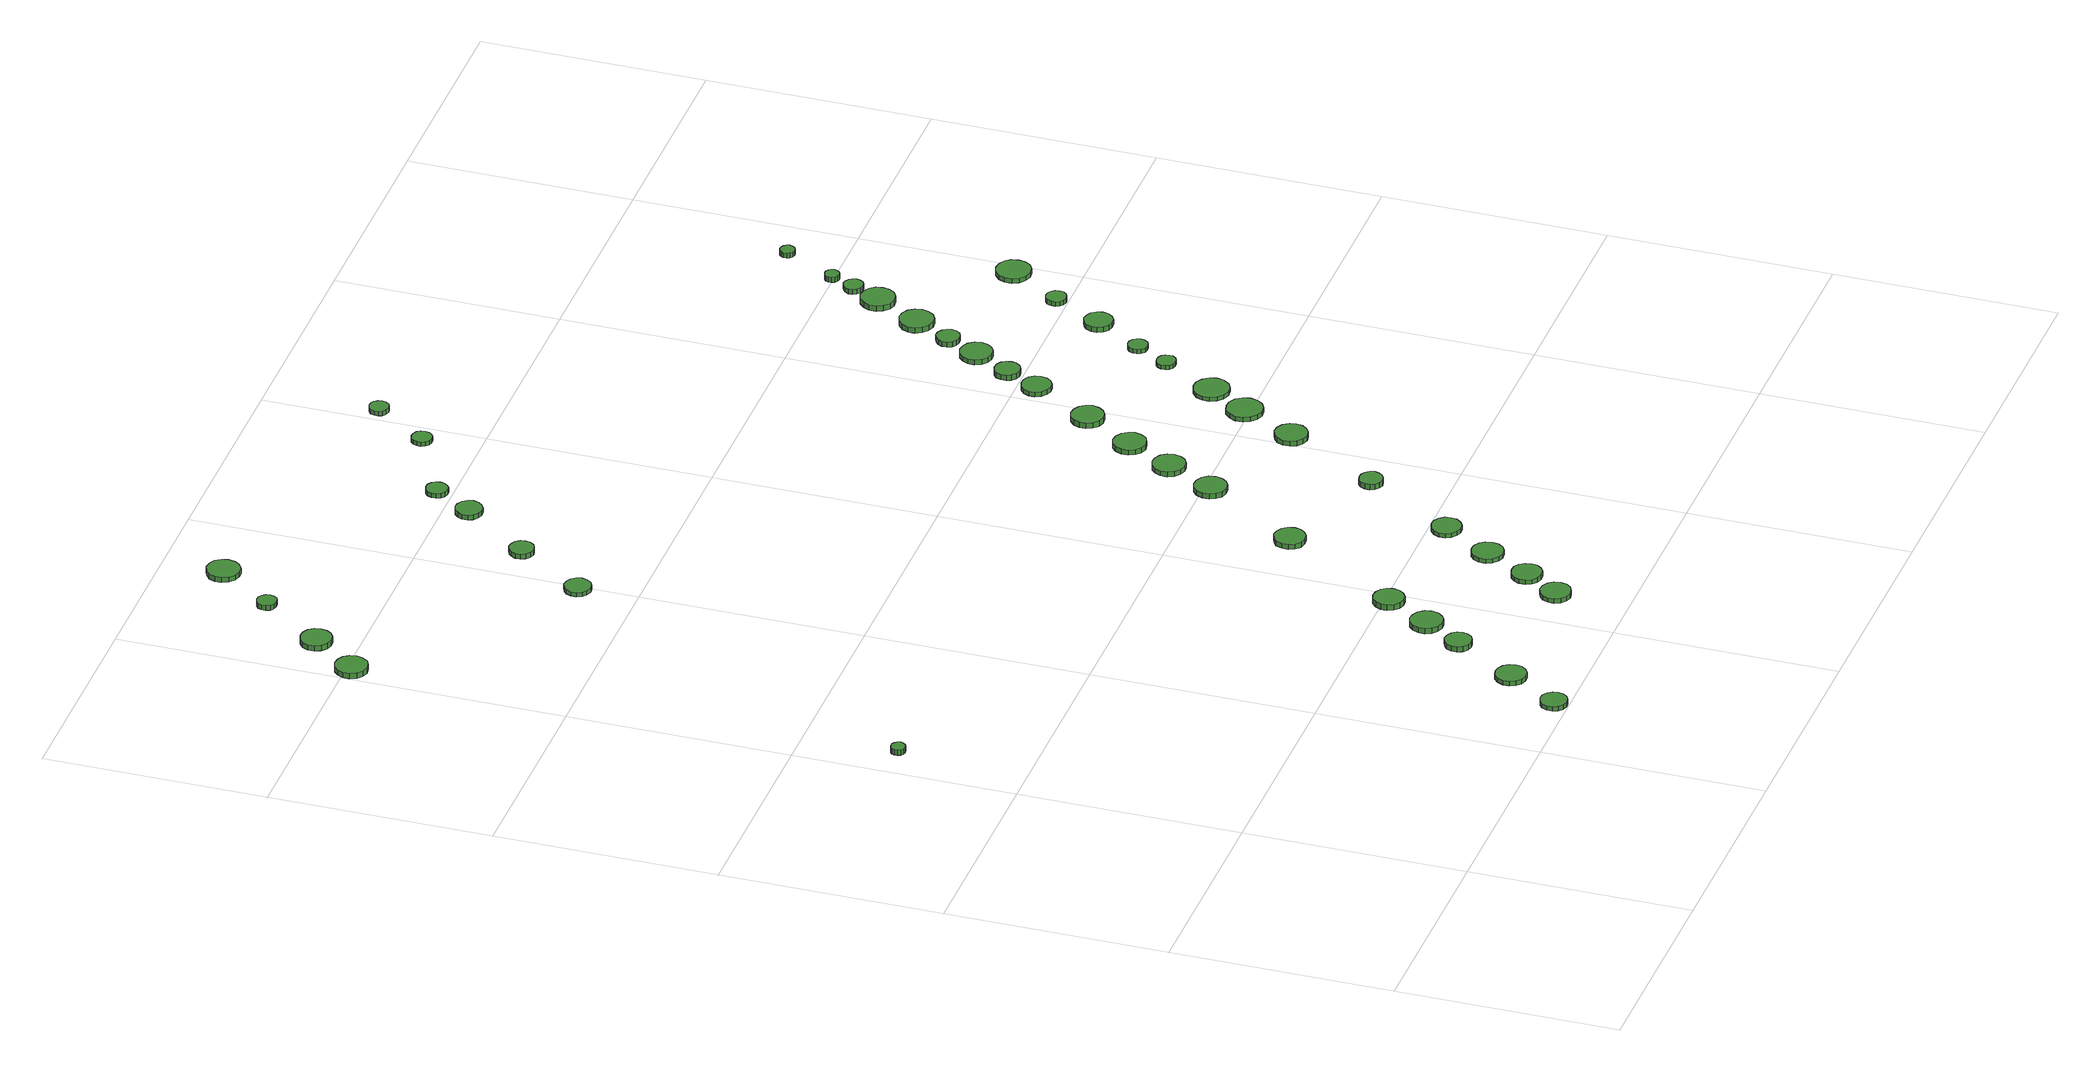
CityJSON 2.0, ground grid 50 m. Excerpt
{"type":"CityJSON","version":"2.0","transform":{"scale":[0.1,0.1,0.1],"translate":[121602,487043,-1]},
"CityObjects":{
"tree1":{"type":"SolitaryVegetationObject","attributes":{"function":"something"},"geometry":[{"type":"MultiSurface","lod":"1","boundaries":[[[0,1,2,3,4,5,6,7,8,9,10,11,12,13,14]],[[15,16,17,18,19,20,21,22,23,24,25,26,27,28,29]],[[0,29,28,1]],[[1,28,27,2]],[[2,27,26,3]],[[3,26,25,4]],[[4,25,24,5]],[[5,24,23,6]],[[6,23,22,7]],[[7,22,21,8]],[[8,21,20,9]],[[9,20,19,10]],[[10,19,18,11]],[[11,18,17,12]],[[12,17,16,13]],[[13,16,15,14]],[[14,15,29,0]]]}]},
"tree2":{"type":"SolitaryVegetationObject","attributes":{"function":"something"},"geometry":[{"type":"MultiSurface","lod":"1","boundaries":[[[30,31,32,33,34,35,36,37,38,39,40,41,42,43,44]],[[45,46,47,48,49,50,51,52,53,54,55,56,57,58,59]],[[30,59,58,31]],[[31,58,57,32]],[[32,57,56,33]],[[33,56,55,34]],[[34,55,54,35]],[[35,54,53,36]],[[36,53,52,37]],[[37,52,51,38]],[[38,51,50,39]],[[39,50,49,40]],[[40,49,48,41]],[[41,48,47,42]],[[42,47,46,43]],[[43,46,45,44]],[[44,45,59,30]]]}]},
"tree3":{"type":"SolitaryVegetationObject","attributes":{"function":"something"},"geometry":[{"type":"MultiSurface","lod":"1","boundaries":[[[60,61,62,63,64,65,66,67,68,69,70,71,72,73,74]],[[75,76,77,78,79,80,81,82,83,84,85,86,87,88,89]],[[60,89,88,61]],[[61,88,87,62]],[[62,87,86,63]],[[63,86,85,64]],[[64,85,84,65]],[[65,84,83,66]],[[66,83,82,67]],[[67,82,81,68]],[[68,81,80,69]],[[69,80,79,70]],[[70,79,78,71]],[[71,78,77,72]],[[72,77,76,73]],[[73,76,75,74]],[[74,75,89,60]]]}]},
"tree4":{"type":"SolitaryVegetationObject","attributes":{"function":"something"},"geometry":[{"type":"MultiSurface","lod":"1","boundaries":[[[90,91,92,93,94,95,96,97,98,99,100,101,102,103,104]],[[105,106,107,108,109,110,111,112,113,114,115,116,117,118,119]],[[90,119,118,91]],[[91,118,117,92]],[[92,117,116,93]],[[93,116,115,94]],[[94,115,114,95]],[[95,114,113,96]],[[96,113,112,97]],[[97,112,111,98]],[[98,111,110,99]],[[99,110,109,100]],[[100,109,108,101]],[[101,108,107,102]],[[102,107,106,103]],[[103,106,105,104]],[[104,105,119,90]]]}]},
"tree5":{"type":"SolitaryVegetationObject","attributes":{"function":"something"},"geometry":[{"type":"MultiSurface","lod":"1","boundaries":[[[120,121,122,123,124,125,126,127,128,129,130,131,132,133,134]],[[135,136,137,138,139,140,141,142,143,144,145,146,147,148,149]],[[120,149,148,121]],[[121,148,147,122]],[[122,147,146,123]],[[123,146,145,124]],[[124,145,144,125]],[[125,144,143,126]],[[126,143,142,127]],[[127,142,141,128]],[[128,141,140,129]],[[129,140,139,130]],[[130,139,138,131]],[[131,138,137,132]],[[132,137,136,133]],[[133,136,135,134]],[[134,135,149,120]]]}]},
"tree6":{"type":"SolitaryVegetationObject","attributes":{"function":"something"},"geometry":[{"type":"MultiSurface","lod":"1","boundaries":[[[150,151,152,153,154,155,156,157,158,159,160,161,162,163,164]],[[165,166,167,168,169,170,171,172,173,174,175,176,177,178,179]],[[150,179,178,151]],[[151,178,177,152]],[[152,177,176,153]],[[153,176,175,154]],[[154,175,174,155]],[[155,174,173,156]],[[156,173,172,157]],[[157,172,171,158]],[[158,171,170,159]],[[159,170,169,160]],[[160,169,168,161]],[[161,168,167,162]],[[162,167,166,163]],[[163,166,165,164]],[[164,165,179,150]]]}]},
"tree7":{"type":"SolitaryVegetationObject","attributes":{"function":"something"},"geometry":[{"type":"MultiSurface","lod":"1","boundaries":[[[180,181,182,183,184,185,186,187,188,189,190,191,192,193,194]],[[195,196,197,198,199,200,201,202,203,204,205,206,207,208,209]],[[180,209,208,181]],[[181,208,207,182]],[[182,207,206,183]],[[183,206,205,184]],[[184,205,204,185]],[[185,204,203,186]],[[186,203,202,187]],[[187,202,201,188]],[[188,201,200,189]],[[189,200,199,190]],[[190,199,198,191]],[[191,198,197,192]],[[192,197,196,193]],[[193,196,195,194]],[[194,195,209,180]]]}]},
"tree8":{"type":"SolitaryVegetationObject","attributes":{"function":"something"},"geometry":[{"type":"MultiSurface","lod":"1","boundaries":[[[210,211,212,213,214,215,216,217,218,219,220,221,222,223,224]],[[225,226,227,228,229,230,231,232,233,234,235,236,237,238,239]],[[210,239,238,211]],[[211,238,237,212]],[[212,237,236,213]],[[213,236,235,214]],[[214,235,234,215]],[[215,234,233,216]],[[216,233,232,217]],[[217,232,231,218]],[[218,231,230,219]],[[219,230,229,220]],[[220,229,228,221]],[[221,228,227,222]],[[222,227,226,223]],[[223,226,225,224]],[[224,225,239,210]]]}]},
"tree9":{"type":"SolitaryVegetationObject","attributes":{"function":"something"},"geometry":[{"type":"MultiSurface","lod":"1","boundaries":[[[240,241,242,243,244,245,246,247,248,249,250,251,252,253,254]],[[255,256,257,258,259,260,261,262,263,264,265,266,267,268,269]],[[240,269,268,241]],[[241,268,267,242]],[[242,267,266,243]],[[243,266,265,244]],[[244,265,264,245]],[[245,264,263,246]],[[246,263,262,247]],[[247,262,261,248]],[[248,261,260,249]],[[249,260,259,250]],[[250,259,258,251]],[[251,258,257,252]],[[252,257,256,253]],[[253,256,255,254]],[[254,255,269,240]]]}]},
"tree10":{"type":"SolitaryVegetationObject","attributes":{"function":"something"},"geometry":[{"type":"MultiSurface","lod":"1","boundaries":[[[270,271,272,273,274,275,276,277,278,279,280,281,282,283,284]],[[285,286,287,288,289,290,291,292,293,294,295,296,297,298,299]],[[270,299,298,271]],[[271,298,297,272]],[[272,297,296,273]],[[273,296,295,274]],[[274,295,294,275]],[[275,294,293,276]],[[276,293,292,277]],[[277,292,291,278]],[[278,291,290,279]],[[279,290,289,280]],[[280,289,288,281]],[[281,288,287,282]],[[282,287,286,283]],[[283,286,285,284]],[[284,285,299,270]]]}]},
"tree11":{"type":"SolitaryVegetationObject","attributes":{"function":"something"},"geometry":[{"type":"MultiSurface","lod":"1","boundaries":[[[300,301,302,303,304,305,306,307,308,309,310,311,312,313,314]],[[315,316,317,318,319,320,321,322,323,324,325,326,327,328,329]],[[300,329,328,301]],[[301,328,327,302]],[[302,327,326,303]],[[303,326,325,304]],[[304,325,324,305]],[[305,324,323,306]],[[306,323,322,307]],[[307,322,321,308]],[[308,321,320,309]],[[309,320,319,310]],[[310,319,318,311]],[[311,318,317,312]],[[312,317,316,313]],[[313,316,315,314]],[[314,315,329,300]]]}]},
"tree12":{"type":"SolitaryVegetationObject","attributes":{"function":"something"},"geometry":[{"type":"MultiSurface","lod":"1","boundaries":[[[330,331,332,333,334,335,336,337,338,339,340,341,342,343,344]],[[345,346,347,348,349,350,351,352,353,354,355,356,357,358,359]],[[330,359,358,331]],[[331,358,357,332]],[[332,357,356,333]],[[333,356,355,334]],[[334,355,354,335]],[[335,354,353,336]],[[336,353,352,337]],[[337,352,351,338]],[[338,351,350,339]],[[339,350,349,340]],[[340,349,348,341]],[[341,348,347,342]],[[342,347,346,343]],[[343,346,345,344]],[[344,345,359,330]]]}]},
"tree13":{"type":"SolitaryVegetationObject","attributes":{"function":"something"},"geometry":[{"type":"MultiSurface","lod":"1","boundaries":[[[360,361,362,363,364,365,366,367,368,369,370,371,372,373,374]],[[375,376,377,378,379,380,381,382,383,384,385,386,387,388,389]],[[360,389,388,361]],[[361,388,387,362]],[[362,387,386,363]],[[363,386,385,364]],[[364,385,384,365]],[[365,384,383,366]],[[366,383,382,367]],[[367,382,381,368]],[[368,381,380,369]],[[369,380,379,370]],[[370,379,378,371]],[[371,378,377,372]],[[372,377,376,373]],[[373,376,375,374]],[[374,375,389,360]]]}]},
"tree14":{"type":"SolitaryVegetationObject","attributes":{"function":"something"},"geometry":[{"type":"MultiSurface","lod":"1","boundaries":[[[390,391,392,393,394,395,396,397,398,399,400,401,402,403,404]],[[405,406,407,408,409,410,411,412,413,414,415,416,417,418,419]],[[390,419,418,391]],[[391,418,417,392]],[[392,417,416,393]],[[393,416,415,394]],[[394,415,414,395]],[[395,414,413,396]],[[396,413,412,397]],[[397,412,411,398]],[[398,411,410,399]],[[399,410,409,400]],[[400,409,408,401]],[[401,408,407,402]],[[402,407,406,403]],[[403,406,405,404]],[[404,405,419,390]]]}]},
"tree15":{"type":"SolitaryVegetationObject","attributes":{"function":"something"},"geometry":[{"type":"MultiSurface","lod":"1","boundaries":[[[420,421,422,423,424,425,426,427,428,429,430,431,432,433,434]],[[435,436,437,438,439,440,441,442,443,444,445,446,447,448,449]],[[420,449,448,421]],[[421,448,447,422]],[[422,447,446,423]],[[423,446,445,424]],[[424,445,444,425]],[[425,444,443,426]],[[426,443,442,427]],[[427,442,441,428]],[[428,441,440,429]],[[429,440,439,430]],[[430,439,438,431]],[[431,438,437,432]],[[432,437,436,433]],[[433,436,435,434]],[[434,435,449,420]]]}]},
"tree16":{"type":"SolitaryVegetationObject","attributes":{"function":"something"},"geometry":[{"type":"MultiSurface","lod":"1","boundaries":[[[450,451,452,453,454,455,456,457,458,459,460,461,462,463,464]],[[465,466,467,468,469,470,471,472,473,474,475,476,477,478,479]],[[450,479,478,451]],[[451,478,477,452]],[[452,477,476,453]],[[453,476,475,454]],[[454,475,474,455]],[[455,474,473,456]],[[456,473,472,457]],[[457,472,471,458]],[[458,471,470,459]],[[459,470,469,460]],[[460,469,468,461]],[[461,468,467,462]],[[462,467,466,463]],[[463,466,465,464]],[[464,465,479,450]]]}]},
"tree17":{"type":"SolitaryVegetationObject","attributes":{"function":"something"},"geometry":[{"type":"MultiSurface","lod":"1","boundaries":[[[480,481,482,483,484,485,486,487,488,489,490,491,492,493,494]],[[495,496,497,498,499,500,501,502,503,504,505,506,507,508,509]],[[480,509,508,481]],[[481,508,507,482]],[[482,507,506,483]],[[483,506,505,484]],[[484,505,504,485]],[[485,504,503,486]],[[486,503,502,487]],[[487,502,501,488]],[[488,501,500,489]],[[489,500,499,490]],[[490,499,498,491]],[[491,498,497,492]],[[492,497,496,493]],[[493,496,495,494]],[[494,495,509,480]]]}]},
"tree18":{"type":"SolitaryVegetationObject","attributes":{"function":"something"},"geometry":[{"type":"MultiSurface","lod":"1","boundaries":[[[510,511,512,513,514,515,516,517,518,519,520,521,522,523,524]],[[525,526,527,528,529,530,531,532,533,534,535,536,537,538,539]],[[510,539,538,511]],[[511,538,537,512]],[[512,537,536,513]],[[513,536,535,514]],[[514,535,534,515]],[[515,534,533,516]],[[516,533,532,517]],[[517,532,531,518]],[[518,531,530,519]],[[519,530,529,520]],[[520,529,528,521]],[[521,528,527,522]],[[522,527,526,523]],[[523,526,525,524]],[[524,525,539,510]]]}]},
"tree19":{"type":"SolitaryVegetationObject","attributes":{"function":"something"},"geometry":[{"type":"MultiSurface","lod":"1","boundaries":[[[540,541,542,543,544,545,546,547,548,549,550,551,552,553,554]],[[555,556,557,558,559,560,561,562,563,564,565,566,567,568,569]],[[540,569,568,541]],[[541,568,567,542]],[[542,567,566,543]],[[543,566,565,544]],[[544,565,564,545]],[[545,564,563,546]],[[546,563,562,547]],[[547,562,561,548]],[[548,561,560,549]],[[549,560,559,550]],[[550,559,558,551]],[[551,558,557,552]],[[552,557,556,553]],[[553,556,555,554]],[[554,555,569,540]]]}]},
"tree20":{"type":"SolitaryVegetationObject","attributes":{"function":"something"},"geometry":[{"type":"MultiSurface","lod":"1","boundaries":[[[570,571,572,573,574,575,576,577,578,579,580,581,582,583,584]],[[585,586,587,588,589,590,591,592,593,594,595,596,597,598,599]],[[570,599,598,571]],[[571,598,597,572]],[[572,597,596,573]],[[573,596,595,574]],[[574,595,594,575]],[[575,594,593,576]],[[576,593,592,577]],[[577,592,591,578]],[[578,591,590,579]],[[579,590,589,580]],[[580,589,588,581]],[[581,588,587,582]],[[582,587,586,583]],[[583,586,585,584]],[[584,585,599,570]]]}]},
"tree21":{"type":"SolitaryVegetationObject","attributes":{"function":"something"},"geometry":[{"type":"MultiSurface","lod":"1","boundaries":[[[600,601,602,603,604,605,606,607,608,609,610,611,612,613,614]],[[615,616,617,618,619,620,621,622,623,624,625,626,627,628,629]],[[600,629,628,601]],[[601,628,627,602]],[[602,627,626,603]],[[603,626,625,604]],[[604,625,624,605]],[[605,624,623,606]],[[606,623,622,607]],[[607,622,621,608]],[[608,621,620,609]],[[609,620,619,610]],[[610,619,618,611]],[[611,618,617,612]],[[612,617,616,613]],[[613,616,615,614]],[[614,615,629,600]]]}]},
"tree22":{"type":"SolitaryVegetationObject","attributes":{"function":"something"},"geometry":[{"type":"MultiSurface","lod":"1","boundaries":[[[630,631,632,633,634,635,636,637,638,639,640,641,642,643,644]],[[645,646,647,648,649,650,651,652,653,654,655,656,657,658,659]],[[630,659,658,631]],[[631,658,657,632]],[[632,657,656,633]],[[633,656,655,634]],[[634,655,654,635]],[[635,654,653,636]],[[636,653,652,637]],[[637,652,651,638]],[[638,651,650,639]],[[639,650,649,640]],[[640,649,648,641]],[[641,648,647,642]],[[642,647,646,643]],[[643,646,645,644]],[[644,645,659,630]]]}]},
"tree23":{"type":"SolitaryVegetationObject","attributes":{"function":"something"},"geometry":[{"type":"MultiSurface","lod":"1","boundaries":[[[660,661,662,663,664,665,666,667,668,669,670,671,672,673,674]],[[675,676,677,678,679,680,681,682,683,684,685,686,687,688,689]],[[660,689,688,661]],[[661,688,687,662]],[[662,687,686,663]],[[663,686,685,664]],[[664,685,684,665]],[[665,684,683,666]],[[666,683,682,667]],[[667,682,681,668]],[[668,681,680,669]],[[669,680,679,670]],[[670,679,678,671]],[[671,678,677,672]],[[672,677,676,673]],[[673,676,675,674]],[[674,675,689,660]]]}]},
"tree24":{"type":"SolitaryVegetationObject","attributes":{"function":"something"},"geometry":[{"type":"MultiSurface","lod":"1","boundaries":[[[690,691,692,693,694,695,696,697,698,699,700,701,702,703,704]],[[705,706,707,708,709,710,711,712,713,714,715,716,717,718,719]],[[690,719,718,691]],[[691,718,717,692]],[[692,717,716,693]],[[693,716,715,694]],[[694,715,714,695]],[[695,714,713,696]],[[696,713,712,697]],[[697,712,711,698]],[[698,711,710,699]],[[699,710,709,700]],[[700,709,708,701]],[[701,708,707,702]],[[702,707,706,703]],[[703,706,705,704]],[[704,705,719,690]]]}]},
"tree25":{"type":"SolitaryVegetationObject","attributes":{"function":"something"},"geometry":[{"type":"MultiSurface","lod":"1","boundaries":[[[720,721,722,723,724,725,726,727,728,729,730,731,732,733,734]],[[735,736,737,738,739,740,741,742,743,744,745,746,747,748,749]],[[720,749,748,721]],[[721,748,747,722]],[[722,747,746,723]],[[723,746,745,724]],[[724,745,744,725]],[[725,744,743,726]],[[726,743,742,727]],[[727,742,741,728]],[[728,741,740,729]],[[729,740,739,730]],[[730,739,738,731]],[[731,738,737,732]],[[732,737,736,733]],[[733,736,735,734]],[[734,735,749,720]]]}]},
"tree26":{"type":"SolitaryVegetationObject","attributes":{"function":"something"},"geometry":[{"type":"MultiSurface","lod":"1","boundaries":[[[750,751,752,753,754,755,756,757,758,759,760,761,762,763,764]],[[765,766,767,768,769,770,771,772,773,774,775,776,777,778,779]],[[750,779,778,751]],[[751,778,777,752]],[[752,777,776,753]],[[753,776,775,754]],[[754,775,774,755]],[[755,774,773,756]],[[756,773,772,757]],[[757,772,771,758]],[[758,771,770,759]],[[759,770,769,760]],[[760,769,768,761]],[[761,768,767,762]],[[762,767,766,763]],[[763,766,765,764]],[[764,765,779,750]]]}]},
"tree27":{"type":"SolitaryVegetationObject","attributes":{"function":"something"},"geometry":[{"type":"MultiSurface","lod":"1","boundaries":[[[780,781,782,783,784,785,786,787,788,789,790,791,792,793,794]],[[795,796,797,798,799,800,801,802,803,804,805,806,807,808,809]],[[780,809,808,781]],[[781,808,807,782]],[[782,807,806,783]],[[783,806,805,784]],[[784,805,804,785]],[[785,804,803,786]],[[786,803,802,787]],[[787,802,801,788]],[[788,801,800,789]],[[789,800,799,790]],[[790,799,798,791]],[[791,798,797,792]],[[792,797,796,793]],[[793,796,795,794]],[[794,795,809,780]]]}]},
"tree28":{"type":"SolitaryVegetationObject","attributes":{"function":"something"},"geometry":[{"type":"MultiSurface","lod":"1","boundaries":[[[810,811,812,813,814,815,816,817,818,819,820,821,822,823,824]],[[825,826,827,828,829,830,831,832,833,834,835,836,837,838,839]],[[810,839,838,811]],[[811,838,837,812]],[[812,837,836,813]],[[813,836,835,814]],[[814,835,834,815]],[[815,834,833,816]],[[816,833,832,817]],[[817,832,831,818]],[[818,831,830,819]],[[819,830,829,820]],[[820,829,828,821]],[[821,828,827,822]],[[822,827,826,823]],[[823,826,825,824]],[[824,825,839,810]]]}]},
"tree29":{"type":"SolitaryVegetationObject","attributes":{"function":"something"},"geometry":[{"type":"MultiSurface","lod":"1","boundaries":[[[840,841,842,843,844,845,846,847,848,849,850,851,852,853,854]],[[855,856,857,858,859,860,861,862,863,864,865,866,867,868,869]],[[840,869,868,841]],[[841,868,867,842]],[[842,867,866,843]],[[843,866,865,844]],[[844,865,864,845]],[[845,864,863,846]],[[846,863,862,847]],[[847,862,861,848]],[[848,861,860,849]],[[849,860,859,850]],[[850,859,858,851]],[[851,858,857,852]],[[852,857,856,853]],[[853,856,855,854]],[[854,855,869,840]]]}]},
"tree30":{"type":"SolitaryVegetationObject","attributes":{"function":"something"},"geometry":[{"type":"MultiSurface","lod":"1","boundaries":[[[870,871,872,873,874,875,876,877,878,879,880,881,882,883,884]],[[885,886,887,888,889,890,891,892,893,894,895,896,897,898,899]],[[870,899,898,871]],[[871,898,897,872]],[[872,897,896,873]],[[873,896,895,874]],[[874,895,894,875]],[[875,894,893,876]],[[876,893,892,877]],[[877,892,891,878]],[[878,891,890,879]],[[879,890,889,880]],[[880,889,888,881]],[[881,888,887,882]],[[882,887,886,883]],[[883,886,885,884]],[[884,885,899,870]]]}]},
"tree31":{"type":"SolitaryVegetationObject","attributes":{"function":"something"},"geometry":[{"type":"MultiSurface","lod":"1","boundaries":[[[900,901,902,903,904,905,906,907,908,909,910,911,912,913,914]],[[915,916,917,918,919,920,921,922,923,924,925,926,927,928,929]],[[900,929,928,901]],[[901,928,927,902]],[[902,927,926,903]],[[903,926,925,904]],[[904,925,924,905]],[[905,924,923,906]],[[906,923,922,907]],[[907,922,921,908]],[[908,921,920,909]],[[909,920,919,910]],[[910,919,918,911]],[[911,918,917,912]],[[912,917,916,913]],[[913,916,915,914]],[[914,915,929,900]]]}]},
"tree32":{"type":"SolitaryVegetationObject","attributes":{"function":"something"},"geometry":[{"type":"MultiSurface","lod":"1","boundaries":[[[930,931,932,933,934,935,936,937,938,939,940,941,942,943,944]],[[945,946,947,948,949,950,951,952,953,954,955,956,957,958,959]],[[930,959,958,931]],[[931,958,957,932]],[[932,957,956,933]],[[933,956,955,934]],[[934,955,954,935]],[[935,954,953,936]],[[936,953,952,937]],[[937,952,951,938]],[[938,951,950,939]],[[939,950,949,940]],[[940,949,948,941]],[[941,948,947,942]],[[942,947,946,943]],[[943,946,945,944]],[[944,945,959,930]]]}]},
"tree33":{"type":"SolitaryVegetationObject","attributes":{"function":"something"},"geometry":[{"type":"MultiSurface","lod":"1","boundaries":[[[960,961,962,963,964,965,966,967,968,969,970,971,972,973,974]],[[975,976,977,978,979,980,981,982,983,984,985,986,987,988,989]],[[960,989,988,961]],[[961,988,987,962]],[[962,987,986,963]],[[963,986,985,964]],[[964,985,984,965]],[[965,984,983,966]],[[966,983,982,967]],[[967,982,981,968]],[[968,981,980,969]],[[969,980,979,970]],[[970,979,978,971]],[[971,978,977,972]],[[972,977,976,973]],[[973,976,975,974]],[[974,975,989,960]]]}]},
"tree34":{"type":"SolitaryVegetationObject","attributes":{"function":"something"},"geometry":[{"type":"MultiSurface","lod":"1","boundaries":[[[990,991,992,993,994,995,996,997,998,999,1000,1001,1002,1003,1004]],[[1005,1006,1007,1008,1009,1010,1011,1012,1013,1014,1015,1016,1017,1018,1019]],[[990,1019,1018,991]],[[991,1018,1017,992]],[[992,1017,1016,993]],[[993,1016,1015,994]],[[994,1015,1014,995]],[[995,1014,1013,996]],[[996,1013,1012,997]],[[997,1012,1011,998]],[[998,1011,1010,999]],[[999,1010,1009,1000]],[[1000,1009,1008,1001]],[[1001,1008,1007,1002]],[[1002,1007,1006,1003]],[[1003,1006,1005,1004]],[[1004,1005,1019,990]]]}]},
"tree35":{"type":"SolitaryVegetationObject","attributes":{"function":"something"},"geometry":[{"type":"MultiSurface","lod":"1","boundaries":[[[1020,1021,1022,1023,1024,1025,1026,1027,1028,1029,1030,1031,1032,1033,1034]],[[1035,1036,1037,1038,1039,1040,1041,1042,1043,1044,1045,1046,1047,1048,1049]],[[1020,1049,1048,1021]],[[1021,1048,1047,1022]],[[1022,1047,1046,1023]],[[1023,1046,1045,1024]],[[1024,1045,1044,1025]],[[1025,1044,1043,1026]],[[1026,1043,1042,1027]],[[1027,1042,1041,1028]],[[1028,1041,1040,1029]],[[1029,1040,1039,1030]],[[1030,1039,1038,1031]],[[1031,1038,1037,1032]],[[1032,1037,1036,1033]],[[1033,1036,1035,1034]],[[1034,1035,1049,1020]]]}]},
"tree36":{"type":"SolitaryVegetationObject","attributes":{"function":"something"},"geometry":[{"type":"MultiSurface","lod":"1","boundaries":[[[1050,1051,1052,1053,1054,1055,1056,1057,1058,1059,1060,1061,1062,1063,1064]],[[1065,1066,1067,1068,1069,1070,1071,1072,1073,1074,1075,1076,1077,1078,1079]],[[1050,1079,1078,1051]],[[1051,1078,1077,1052]],[[1052,1077,1076,1053]],[[1053,1076,1075,1054]],[[1054,1075,1074,1055]],[[1055,1074,1073,1056]],[[1056,1073,1072,1057]],[[1057,1072,1071,1058]],[[1058,1071,1070,1059]],[[1059,1070,1069,1060]],[[1060,1069,1068,1061]],[[1061,1068,1067,1062]],[[1062,1067,1066,1063]],[[1063,1066,1065,1064]],[[1064,1065,1079,1050]]]}]},
"tree37":{"type":"SolitaryVegetationObject","attributes":{"function":"something"},"geometry":[{"type":"MultiSurface","lod":"1","boundaries":[[[1080,1081,1082,1083,1084,1085,1086,1087,1088,1089,1090,1091,1092,1093,1094]],[[1095,1096,1097,1098,1099,1100,1101,1102,1103,1104,1105,1106,1107,1108,1109]],[[1080,1109,1108,1081]],[[1081,1108,1107,1082]],[[1082,1107,1106,1083]],[[1083,1106,1105,1084]],[[1084,1105,1104,1085]],[[1085,1104,1103,1086]],[[1086,1103,1102,1087]],[[1087,1102,1101,1088]],[[1088,1101,1100,1089]],[[1089,1100,1099,1090]],[[1090,1099,1098,1091]],[[1091,1098,1097,1092]],[[1092,1097,1096,1093]],[[1093,1096,1095,1094]],[[1094,1095,1109,1080]]]}]},
"tree38":{"type":"SolitaryVegetationObject","attributes":{"function":"something"},"geometry":[{"type":"MultiSurface","lod":"1","boundaries":[[[1110,1111,1112,1113,1114,1115,1116,1117,1118,1119,1120,1121,1122,1123,1124]],[[1125,1126,1127,1128,1129,1130,1131,1132,1133,1134,1135,1136,1137,1138,1139]],[[1110,1139,1138,1111]],[[1111,1138,1137,1112]],[[1112,1137,1136,1113]],[[1113,1136,1135,1114]],[[1114,1135,1134,1115]],[[1115,1134,1133,1116]],[[1116,1133,1132,1117]],[[1117,1132,1131,1118]],[[1118,1131,1130,1119]],[[1119,1130,1129,1120]],[[1120,1129,1128,1121]],[[1121,1128,1127,1122]],[[1122,1127,1126,1123]],[[1123,1126,1125,1124]],[[1124,1125,1139,1110]]]}]},
"tree39":{"type":"SolitaryVegetationObject","attributes":{"function":"something"},"geometry":[{"type":"MultiSurface","lod":"1","boundaries":[[[1140,1141,1142,1143,1144,1145,1146,1147,1148,1149,1150,1151,1152,1153,1154]],[[1155,1156,1157,1158,1159,1160,1161,1162,1163,1164,1165,1166,1167,1168,1169]],[[1140,1169,1168,1141]],[[1141,1168,1167,1142]],[[1142,1167,1166,1143]],[[1143,1166,1165,1144]],[[1144,1165,1164,1145]],[[1145,1164,1163,1146]],[[1146,1163,1162,1147]],[[1147,1162,1161,1148]],[[1148,1161,1160,1149]],[[1149,1160,1159,1150]],[[1150,1159,1158,1151]],[[1151,1158,1157,1152]],[[1152,1157,1156,1153]],[[1153,1156,1155,1154]],[[1154,1155,1169,1140]]]}]},
"tree40":{"type":"SolitaryVegetationObject","attributes":{"function":"something"},"geometry":[{"type":"MultiSurface","lod":"1","boundaries":[[[1170,1171,1172,1173,1174,1175,1176,1177,1178,1179,1180,1181,1182,1183,1184]],[[1185,1186,1187,1188,1189,1190,1191,1192,1193,1194,1195,1196,1197,1198,1199]],[[1170,1199,1198,1171]],[[1171,1198,1197,1172]],[[1172,1197,1196,1173]],[[1173,1196,1195,1174]],[[1174,1195,1194,1175]],[[1175,1194,1193,1176]],[[1176,1193,1192,1177]],[[1177,1192,1191,1178]],[[1178,1191,1190,1179]],[[1179,1190,1189,1180]],[[1180,1189,1188,1181]],[[1181,1188,1187,1182]],[[1182,1187,1186,1183]],[[1183,1186,1185,1184]],[[1184,1185,1199,1170]]]}]},
"tree41":{"type":"SolitaryVegetationObject","attributes":{"function":"something"},"geometry":[{"type":"MultiSurface","lod":"1","boundaries":[[[1200,1201,1202,1203,1204,1205,1206,1207,1208,1209,1210,1211,1212,1213,1214]],[[1215,1216,1217,1218,1219,1220,1221,1222,1223,1224,1225,1226,1227,1228,1229]],[[1200,1229,1228,1201]],[[1201,1228,1227,1202]],[[1202,1227,1226,1203]],[[1203,1226,1225,1204]],[[1204,1225,1224,1205]],[[1205,1224,1223,1206]],[[1206,1223,1222,1207]],[[1207,1222,1221,1208]],[[1208,1221,1220,1209]],[[1209,1220,1219,1210]],[[1210,1219,1218,1211]],[[1211,1218,1217,1212]],[[1212,1217,1216,1213]],[[1213,1216,1215,1214]],[[1214,1215,1229,1200]]]}]},
"tree42":{"type":"SolitaryVegetationObject","attributes":{"function":"something"},"geometry":[{"type":"MultiSurface","lod":"1","boundaries":[[[1230,1231,1232,1233,1234,1235,1236,1237,1238,1239,1240,1241,1242,1243,1244]],[[1245,1246,1247,1248,1249,1250,1251,1252,1253,1254,1255,1256,1257,1258,1259]],[[1230,1259,1258,1231]],[[1231,1258,1257,1232]],[[1232,1257,1256,1233]],[[1233,1256,1255,1234]],[[1234,1255,1254,1235]],[[1235,1254,1253,1236]],[[1236,1253,1252,1237]],[[1237,1252,1251,1238]],[[1238,1251,1250,1239]],[[1239,1250,1249,1240]],[[1240,1249,1248,1241]],[[1241,1248,1247,1242]],[[1242,1247,1246,1243]],[[1243,1246,1245,1244]],[[1244,1245,1259,1230]]]}]},
"tree43":{"type":"SolitaryVegetationObject","attributes":{"function":"something"},"geometry":[{"type":"MultiSurface","lod":"1","boundaries":[[[1260,1261,1262,1263,1264,1265,1266,1267,1268,1269,1270,1271,1272,1273,1274]],[[1275,1276,1277,1278,1279,1280,1281,1282,1283,1284,1285,1286,1287,1288,1289]],[[1260,1289,1288,1261]],[[1261,1288,1287,1262]],[[1262,1287,1286,1263]],[[1263,1286,1285,1264]],[[1264,1285,1284,1265]],[[1265,1284,1283,1266]],[[1266,1283,1282,1267]],[[1267,1282,1281,1268]],[[1268,1281,1280,1269]],[[1269,1280,1279,1270]],[[1270,1279,1278,1271]],[[1271,1278,1277,1272]],[[1272,1277,1276,1273]],[[1273,1276,1275,1274]],[[1274,1275,1289,1260]]]}]}
},
"vertices":[
[85,1285,30],[83,1292,30],[79,1297,30],[74,1300,30],[67,1301,30],[60,1299,30],[55,1295,30],[53,1288,30],[53,1282,30],[55,1275,30],[60,1271,30],[67,1269,30],[74,1270,30],[79,1273,30],[83,1278,30],[83,1278,17],[79,1273,17],[74,1270,17],[67,1269,17],[60,1271,17],[55,1275,17],[53,1282,17],[53,1288,17],[55,1295,17],[60,1299,17],[67,1301,17],[74,1300,17],[79,1297,17],[83,1292,17],[85,1285,17],
[722,32,17],[719,44,17],[712,54,17],[701,61,17],[689,62,17],[677,58,17],[668,50,17],[663,39,17],[663,26,17],[668,15,17],[677,7,17],[689,3,17],[701,4,17],[712,10,17],[719,20,17],[719,20,6],[712,10,6],[701,4,6],[689,3,6],[677,7,6],[668,15,6],[663,26,6],[663,39,6],[668,50,6],[677,58,6],[689,62,6],[701,61,6],[712,54,6],[719,44,6],[722,32,6],
[75,2488,19],[71,2503,19],[63,2515,19],[50,2522,19],[35,2524,19],[20,2519,19],[9,2509,19],[3,2496,19],[3,2481,19],[9,2467,19],[20,2457,19],[35,2452,19],[50,2454,19],[63,2461,19],[71,2473,19],[71,2473,6],[63,2461,6],[50,2454,6],[35,2452,6],[20,2457,6],[9,2467,6],[3,2481,6],[3,2496,6],[9,2509,6],[20,2519,6],[35,2524,6],[50,2522,6],[63,2515,6],[71,2503,6],[75,2488,6],
[798,151,17],[796,165,17],[787,176,17],[775,183,17],[761,185,17],[747,181,17],[737,171,17],[731,158,17],[731,144,17],[737,131,17],[747,121,17],[761,117,17],[775,118,17],[787,126,17],[796,137,17],[796,137,6],[787,126,6],[775,118,6],[761,117,6],[747,121,6],[737,131,6],[731,144,6],[731,158,6],[737,171,6],[747,181,6],[761,185,6],[775,183,6],[787,176,6],[796,165,6],[798,151,6],
[146,2590,24],[143,2604,24],[135,2616,24],[122,2623,24],[108,2624,24],[94,2620,24],[83,2610,24],[77,2597,24],[77,2583,24],[83,2570,24],[94,2560,24],[108,2555,24],[122,2557,24],[135,2564,24],[143,2576,24],[143,2576,11],[135,2564,11],[122,2557,11],[108,2555,11],[94,2560,11],[83,2570,11],[77,2583,11],[77,2597,11],[83,2610,11],[94,2620,11],[108,2624,11],[122,2623,11],[135,2616,11],[143,2604,11],[146,2590,11],
[882,296,20],[880,308,20],[872,318,20],[862,324,20],[849,326,20],[838,322,20],[828,314,20],[823,302,20],[823,290,20],[828,279,20],[838,270,20],[849,267,20],[862,268,20],[872,274,20],[880,284,20],[880,284,7],[872,274,7],[862,268,7],[849,267,7],[838,270,7],[828,279,7],[823,290,7],[823,302,7],[828,314,7],[838,322,7],[849,326,7],[862,324,7],[872,318,7],[880,308,7],[882,296,7],
[944,385,19],[941,399,19],[932,412,19],[919,419,19],[904,421,19],[890,416,19],[879,406,19],[873,392,19],[873,377,19],[879,364,19],[890,354,19],[904,349,19],[919,350,19],[932,358,19],[941,370,19],[941,370,6],[932,358,6],[919,350,6],[904,349,6],[890,354,6],[879,364,6],[873,377,6],[873,392,6],[879,406,6],[890,416,6],[904,421,6],[919,419,6],[932,412,6],[941,399,6],[944,385,6],
[243,2735,23],[241,2744,23],[236,2751,23],[228,2756,23],[219,2757,23],[210,2754,23],[203,2748,23],[200,2740,23],[200,2730,23],[203,2722,23],[210,2716,23],[219,2713,23],[228,2714,23],[236,2718,23],[241,2726,23],[241,2726,11],[236,2718,11],[228,2714,11],[219,2713,11],[210,2716,11],[203,2722,11],[200,2730,11],[200,2740,11],[203,2748,11],[210,2754,11],[219,2757,11],[228,2756,11],[236,2751,11],[241,2744,11],[243,2735,11],
[1004,489,19],[1001,503,19],[993,514,19],[981,521,19],[967,523,19],[953,519,19],[943,509,19],[937,496,19],[937,482,19],[943,469,19],[953,459,19],[967,455,19],[981,456,19],[993,464,19],[1001,475,19],[1001,475,6],[993,464,6],[981,456,6],[967,455,6],[953,459,6],[943,469,6],[937,482,6],[937,496,6],[943,509,6],[953,519,6],[967,523,6],[981,521,6],[993,514,6],[1001,503,6],[1004,489,6],
[520,2132,16],[517,2144,16],[510,2154,16],[499,2160,16],[487,2162,16],[475,2158,16],[466,2150,16],[461,2138,16],[461,2126,16],[466,2115,16],[475,2107,16],[487,2103,16],[499,2104,16],[510,2110,16],[517,2120,16],[517,2120,6],[510,2110,6],[499,2104,6],[487,2103,6],[475,2107,6],[466,2115,6],[461,2126,6],[461,2138,6],[466,2150,6],[475,2158,6],[487,2162,6],[499,2160,6],[510,2154,6],[517,2144,6],[520,2132,6],
[1141,163,16],[1138,177,16],[1130,188,16],[1117,195,16],[1103,197,16],[1090,192,16],[1080,183,16],[1074,170,16],[1074,156,16],[1080,143,16],[1090,134,16],[1103,129,16],[1117,131,16],[1130,138,16],[1138,149,16],[1138,149,5],[1130,138,5],[1117,131,5],[1103,129,5],[1090,134,5],[1080,143,5],[1074,156,5],[1074,170,5],[1080,183,5],[1090,192,5],[1103,197,5],[1117,195,5],[1130,188,5],[1138,177,5],[1141,163,5],
[357,2863,18],[354,2878,18],[345,2891,18],[332,2898,18],[316,2900,18],[302,2895,18],[290,2885,18],[284,2871,18],[284,2856,18],[290,2842,18],[302,2831,18],[316,2827,18],[332,2828,18],[345,2836,18],[354,2848,18],[354,2848,6],[345,2836,6],[332,2828,6],[316,2827,6],[302,2831,6],[290,2842,6],[284,2856,6],[284,2871,6],[290,2885,6],[302,2895,6],[316,2900,6],[332,2898,6],[345,2891,6],[354,2878,6],[357,2863,6],
[1192,244,16],[1190,257,16],[1182,269,16],[1170,276,16],[1156,277,16],[1143,273,16],[1132,263,16],[1127,251,16],[1127,237,16],[1132,224,16],[1143,215,16],[1156,211,16],[1170,212,16],[1182,219,16],[1190,230,16],[1190,230,5],[1182,219,5],[1170,212,5],[1156,211,5],[1143,215,5],[1132,224,5],[1127,237,5],[1127,251,5],[1132,263,5],[1143,273,5],[1156,277,5],[1170,276,5],[1182,269,5],[1190,257,5],[1192,244,5],
[615,2288,22],[613,2300,22],[606,2309,22],[596,2314,22],[585,2316,22],[574,2312,22],[566,2305,22],[561,2294,22],[561,2283,22],[566,2272,22],[574,2265,22],[585,2261,22],[596,2263,22],[606,2268,22],[613,2277,22],[613,2277,10],[606,2268,10],[596,2263,10],[585,2261,10],[574,2265,10],[566,2272,10],[561,2283,10],[561,2294,10],[566,2305,10],[574,2312,10],[585,2316,10],[596,2314,10],[606,2309,10],[613,2300,10],[615,2288,10],
[1250,349,15],[1247,364,15],[1239,375,15],[1226,383,15],[1211,384,15],[1198,380,15],[1187,370,15],[1181,357,15],[1181,342,15],[1187,329,15],[1198,319,15],[1211,314,15],[1226,316,15],[1239,323,15],[1247,335,15],[1247,335,5],[1239,323,5],[1226,316,5],[1211,314,5],[1198,319,5],[1187,329,5],[1181,342,5],[1181,357,5],[1187,370,5],[1198,380,5],[1211,384,5],[1226,383,5],[1239,375,5],[1247,364,5],[1250,349,5],
[1166,760,22],[1163,775,22],[1155,786,22],[1142,793,22],[1128,795,22],[1114,790,22],[1103,781,22],[1098,768,22],[1098,753,22],[1103,740,22],[1114,730,22],[1128,726,22],[1142,728,22],[1155,735,22],[1163,746,22],[1163,746,10],[1155,735,10],[1142,728,10],[1128,726,10],[1114,730,10],[1103,740,10],[1098,753,10],[1098,768,10],[1103,781,10],[1114,790,10],[1128,795,10],[1142,793,10],[1155,786,10],[1163,775,10],[1166,760,10],
[1316,462,15],[1314,476,15],[1305,487,15],[1294,494,15],[1280,495,15],[1267,491,15],[1257,482,15],[1251,469,15],[1251,455,15],[1257,443,15],[1267,434,15],[1280,429,15],[1294,431,15],[1305,438,15],[1314,449,15],[1314,449,5],[1305,438,5],[1294,431,5],[1280,429,5],[1267,434,5],[1257,443,5],[1251,455,5],[1251,469,5],[1257,482,5],[1267,491,5],[1280,495,5],[1294,494,5],[1305,487,5],[1314,476,5],[1316,462,5],
[732,2442,23],[729,2454,23],[722,2464,23],[711,2471,23],[699,2472,23],[687,2468,23],[678,2460,23],[673,2449,23],[673,2436,23],[678,2425,23],[687,2417,23],[699,2413,23],[711,2414,23],[722,2420,23],[729,2430,23],[729,2430,11],[722,2420,11],[711,2414,11],[699,2413,11],[687,2417,11],[678,2425,11],[673,2436,11],[673,2449,11],[678,2460,11],[687,2468,11],[699,2472,11],[711,2471,11],[722,2464,11],[729,2454,11],[732,2442,11],
[790,2534,17],[788,2544,17],[782,2552,17],[774,2557,17],[764,2558,17],[754,2555,17],[747,2548,17],[743,2539,17],[743,2529,17],[747,2520,17],[754,2513,17],[764,2510,17],[774,2511,17],[782,2516,17],[788,2524,17],[788,2524,6],[782,2516,6],[774,2511,6],[764,2510,6],[754,2513,6],[747,2520,6],[743,2529,6],[743,2539,6],[747,2548,6],[754,2555,6],[764,2558,6],[774,2557,6],[782,2552,6],[788,2544,6],[790,2534,6],
[1305,981,24],[1302,996,24],[1293,1008,24],[1280,1015,24],[1265,1017,24],[1251,1012,24],[1240,1002,24],[1234,988,24],[1234,973,24],[1240,960,24],[1251,949,24],[1265,945,24],[1280,946,24],[1293,954,24],[1302,966,24],[1302,966,12],[1293,954,12],[1280,946,12],[1265,945,12],[1251,949,12],[1240,960,12],[1234,973,12],[1234,988,12],[1240,1002,12],[1251,1012,12],[1265,1017,12],[1280,1015,12],[1293,1008,12],[1302,996,12],[1305,981,12],
[1427,667,24],[1424,678,24],[1418,687,24],[1409,692,24],[1398,693,24],[1387,690,24],[1379,683,24],[1375,673,24],[1375,662,24],[1379,652,24],[1387,645,24],[1398,641,24],[1409,643,24],[1418,648,24],[1424,657,24],[1424,657,11],[1418,648,11],[1409,643,11],[1398,641,11],[1387,645,11],[1379,652,11],[1375,662,11],[1375,673,11],[1379,683,11],[1387,690,11],[1398,693,11],[1409,692,11],[1418,687,11],[1424,678,11],[1427,667,11],
[1370,1094,19],[1366,1109,19],[1358,1121,19],[1344,1129,19],[1329,1130,19],[1315,1125,19],[1304,1115,19],[1298,1102,19],[1298,1086,19],[1304,1073,19],[1315,1063,19],[1329,1058,19],[1344,1059,19],[1358,1067,19],[1366,1079,19],[1366,1079,7],[1358,1067,7],[1344,1059,7],[1329,1058,7],[1315,1063,7],[1304,1073,7],[1298,1086,7],[1298,1102,7],[1304,1115,7],[1315,1125,7],[1329,1130,7],[1344,1129,7],[1358,1121,7],[1366,1109,7],[1370,1094,7],
[974,2628,16],[972,2637,16],[967,2645,16],[958,2649,16],[949,2650,16],[940,2648,16],[933,2641,16],[929,2632,16],[929,2623,16],[933,2614,16],[940,2608,16],[949,2605,16],[958,2606,16],[967,2611,16],[972,2618,16],[972,2618,6],[967,2611,6],[958,2606,6],[949,2605,6],[940,2608,6],[933,2614,6],[929,2623,6],[929,2632,6],[933,2641,6],[940,2648,6],[949,2650,6],[958,2649,6],[967,2645,6],[972,2637,6],[974,2628,6],
[1430,1200,17],[1426,1215,17],[1418,1227,17],[1404,1235,17],[1389,1237,17],[1375,1232,17],[1364,1222,17],[1358,1208,17],[1358,1193,17],[1364,1179,17],[1375,1169,17],[1389,1164,17],[1404,1166,17],[1418,1173,17],[1426,1186,17],[1426,1186,5],[1418,1173,5],[1404,1166,5],[1389,1164,5],[1375,1169,5],[1364,1179,5],[1358,1193,5],[1358,1208,5],[1364,1222,5],[1375,1232,5],[1389,1237,5],[1404,1235,5],[1418,1227,5],[1426,1215,5],[1430,1200,5],
[1557,884,24],[1554,898,24],[1545,911,24],[1532,918,24],[1517,920,24],[1503,915,24],[1492,905,24],[1486,891,24],[1486,876,24],[1492,862,24],[1503,852,24],[1517,847,24],[1532,849,24],[1545,857,24],[1554,869,24],[1554,869,12],[1545,857,12],[1532,849,12],[1517,847,12],[1503,852,12],[1492,862,12],[1486,876,12],[1486,891,12],[1492,905,12],[1503,915,12],[1517,920,12],[1532,918,12],[1545,911,12],[1554,898,12],[1557,884,12],
[1503,1318,18],[1499,1333,18],[1490,1345,18],[1477,1352,18],[1462,1354,18],[1448,1349,18],[1437,1339,18],[1431,1325,18],[1431,1310,18],[1437,1297,18],[1448,1286,18],[1462,1282,18],[1477,1283,18],[1490,1291,18],[1499,1303,18],[1499,1303,5],[1490,1291,5],[1477,1283,5],[1462,1282,5],[1448,1286,5],[1437,1297,5],[1431,1310,5],[1431,1325,5],[1437,1339,5],[1448,1349,5],[1462,1354,5],[1477,1352,5],[1490,1345,5],[1499,1333,5],[1503,1318,5],
[1060,2751,17],[1058,2759,17],[1052,2767,17],[1045,2771,17],[1036,2772,17],[1027,2769,17],[1020,2763,17],[1017,2755,17],[1017,2746,17],[1020,2738,17],[1027,2732,17],[1036,2729,17],[1045,2730,17],[1052,2734,17],[1058,2742,17],[1058,2742,6],[1052,2734,6],[1045,2730,6],[1036,2729,6],[1027,2732,6],[1020,2738,6],[1017,2746,6],[1017,2755,6],[1020,2763,6],[1027,2769,6],[1036,2772,6],[1045,2771,6],[1052,2767,6],[1058,2759,6],[1060,2751,6],
[1635,1011,17],[1631,1027,17],[1622,1041,17],[1607,1049,17],[1591,1051,17],[1575,1046,17],[1563,1034,17],[1556,1019,17],[1556,1003,17],[1563,988,17],[1575,977,17],[1591,971,17],[1607,973,17],[1622,981,17],[1631,995,17],[1631,995,6],[1622,981,6],[1607,973,6],[1591,971,6],[1575,977,6],[1563,988,6],[1556,1003,6],[1556,1019,6],[1563,1034,6],[1575,1046,6],[1591,1051,6],[1607,1049,6],[1622,1041,6],[1631,1027,6],[1635,1011,6],
[1692,1103,15],[1688,1119,15],[1679,1132,15],[1664,1141,15],[1648,1142,15],[1632,1137,15],[1620,1126,15],[1613,1111,15],[1613,1095,15],[1620,1080,15],[1632,1069,15],[1648,1064,15],[1664,1065,15],[1679,1074,15],[1688,1087,15],[1688,1087,6],[1679,1074,6],[1664,1065,6],[1648,1064,6],[1632,1069,6],[1620,1080,6],[1613,1095,6],[1613,1111,6],[1620,1126,6],[1632,1137,6],[1648,1142,6],[1664,1141,6],[1679,1132,6],[1688,1119,6],[1692,1103,6],
[1583,1459,16],[1580,1472,16],[1572,1483,16],[1560,1490,16],[1547,1491,16],[1534,1487,16],[1524,1478,16],[1518,1465,16],[1518,1452,16],[1524,1439,16],[1534,1430,16],[1547,1426,16],[1560,1427,16],[1572,1434,16],[1580,1445,16],[1580,1445,5],[1572,1434,5],[1560,1427,5],[1547,1426,5],[1534,1430,5],[1524,1439,5],[1518,1452,5],[1518,1465,5],[1524,1478,5],[1534,1487,5],[1547,1491,5],[1560,1490,5],[1572,1483,5],[1580,1472,5],[1583,1459,5],
[1616,1535,18],[1614,1547,18],[1607,1556,18],[1597,1562,18],[1585,1563,18],[1574,1560,18],[1565,1552,18],[1561,1541,18],[1561,1529,18],[1565,1519,18],[1574,1511,18],[1585,1507,18],[1597,1508,18],[1607,1514,18],[1614,1524,18],[1614,1524,5],[1607,1514,5],[1597,1508,5],[1585,1507,5],[1574,1511,5],[1565,1519,5],[1561,1529,5],[1561,1541,5],[1565,1552,5],[1574,1560,5],[1585,1563,5],[1597,1562,5],[1607,1556,5],[1614,1547,5],[1616,1535,5],
[1746,1227,16],[1745,1236,16],[1739,1243,16],[1732,1247,16],[1723,1248,16],[1714,1246,16],[1708,1240,16],[1704,1232,16],[1704,1223,16],[1708,1215,16],[1714,1209,16],[1723,1206,16],[1732,1207,16],[1739,1211,16],[1745,1218,16],[1745,1218,6],[1739,1211,6],[1732,1207,6],[1723,1206,6],[1714,1209,6],[1708,1215,6],[1704,1223,6],[1704,1232,6],[1708,1240,6],[1714,1246,6],[1723,1248,6],[1732,1247,6],[1739,1243,6],[1745,1236,6],[1746,1227,6],
[1671,1619,17],[1668,1634,17],[1659,1646,17],[1646,1653,17],[1631,1655,17],[1617,1650,17],[1606,1640,17],[1600,1627,17],[1600,1612,17],[1606,1598,17],[1617,1588,17],[1631,1584,17],[1646,1585,17],[1659,1593,17],[1668,1605,17],[1668,1605,5],[1659,1593,5],[1646,1585,5],[1631,1584,5],[1617,1588,5],[1606,1598,5],[1600,1612,5],[1600,1627,5],[1606,1640,5],[1617,1650,5],[1631,1655,5],[1646,1653,5],[1659,1646,5],[1668,1634,5],[1671,1619,5],
[1789,1304,16],[1787,1313,16],[1782,1320,16],[1774,1325,16],[1765,1326,16],[1756,1323,16],[1749,1317,16],[1746,1308,16],[1746,1299,16],[1749,1291,16],[1756,1284,16],[1765,1282,16],[1774,1283,16],[1782,1287,16],[1787,1295,16],[1787,1295,6],[1782,1287,6],[1774,1283,6],[1765,1282,6],[1756,1284,6],[1749,1291,6],[1746,1299,6],[1746,1308,6],[1749,1317,6],[1756,1323,6],[1765,1326,6],[1774,1325,6],[1782,1320,6],[1787,1313,6],[1789,1304,6],
[1701,1695,17],[1698,1705,17],[1692,1714,17],[1682,1720,17],[1672,1721,17],[1661,1717,17],[1653,1710,17],[1649,1700,17],[1649,1689,17],[1653,1679,17],[1661,1672,17],[1672,1669,17],[1682,1670,17],[1692,1675,17],[1698,1684,17],[1698,1684,5],[1692,1675,5],[1682,1670,5],[1672,1669,5],[1661,1672,5],[1653,1679,5],[1649,1689,5],[1649,1700,5],[1653,1710,5],[1661,1717,5],[1672,1721,5],[1682,1720,5],[1692,1714,5],[1698,1705,5],[1701,1695,5],
[1754,1778,19],[1751,1793,19],[1742,1806,19],[1728,1814,19],[1713,1816,19],[1698,1811,19],[1686,1800,19],[1679,1786,19],[1679,1770,19],[1686,1756,19],[1698,1745,19],[1713,1740,19],[1728,1742,19],[1742,1750,19],[1751,1763,19],[1751,1763,6],[1742,1750,6],[1728,1742,6],[1713,1740,6],[1698,1745,6],[1686,1756,6],[1679,1770,6],[1679,1786,6],[1686,1800,6],[1698,1811,6],[1713,1816,6],[1728,1814,6],[1742,1806,6],[1751,1793,6],[1754,1778,6],
[1865,1412,17],[1862,1425,17],[1854,1436,17],[1843,1442,17],[1830,1444,17],[1817,1439,17],[1808,1431,17],[1802,1419,17],[1802,1406,17],[1808,1394,17],[1817,1385,17],[1830,1381,17],[1843,1382,17],[1854,1389,17],[1862,1399,17],[1862,1399,5],[1854,1389,5],[1843,1382,5],[1830,1381,5],[1817,1385,5],[1808,1394,5],[1802,1406,5],[1802,1419,5],[1808,1431,5],[1817,1439,5],[1830,1444,5],[1843,1442,5],[1854,1436,5],[1862,1425,5],[1865,1412,5],
[1810,1882,20],[1807,1898,20],[1798,1910,20],[1784,1918,20],[1768,1920,20],[1753,1915,20],[1742,1904,20],[1735,1890,20],[1735,1874,20],[1742,1860,20],[1753,1849,20],[1768,1844,20],[1784,1846,20],[1798,1854,20],[1807,1867,20],[1807,1867,7],[1798,1854,7],[1784,1846,7],[1768,1844,7],[1753,1849,7],[1742,1860,7],[1735,1874,7],[1735,1890,7],[1742,1904,7],[1753,1915,7],[1768,1920,7],[1784,1918,7],[1798,1910,7],[1807,1898,7],[1810,1882,7],
[1919,1526,16],[1917,1536,16],[1911,1543,16],[1903,1548,16],[1894,1549,16],[1885,1546,16],[1877,1540,16],[1874,1531,16],[1874,1522,16],[1877,1513,16],[1885,1507,16],[1894,1504,16],[1903,1505,16],[1911,1509,16],[1917,1517,16],[1917,1517,5],[1911,1509,5],[1903,1505,5],[1894,1504,5],[1885,1507,5],[1877,1513,5],[1874,1522,5],[1874,1531,5],[1877,1540,5],[1885,1546,5],[1894,1549,5],[1903,1548,5],[1911,1543,5],[1917,1536,5],[1919,1526,5],
[1825,1946,20],[1823,1955,20],[1818,1962,20],[1810,1967,20],[1801,1968,20],[1793,1965,20],[1786,1959,20],[1782,1951,20],[1782,1942,20],[1786,1934,20],[1793,1928,20],[1801,1925,20],[1810,1926,20],[1818,1930,20],[1823,1938,20],[1823,1938,8],[1818,1930,8],[1810,1926,8],[1801,1925,8],[1793,1928,8],[1786,1934,8],[1782,1942,8],[1782,1951,8],[1786,1959,8],[1793,1965,8],[1801,1968,8],[1810,1967,8],[1818,1962,8],[1823,1955,8],[1825,1946,8],
[1845,2002,21],[1843,2009,21],[1839,2014,21],[1833,2018,21],[1827,2018,21],[1820,2016,21],[1815,2012,21],[1812,2005,21],[1812,1999,21],[1815,1992,21],[1820,1988,21],[1827,1986,21],[1833,1986,21],[1839,1990,21],[1843,1995,21],[1843,1995,9],[1839,1990,9],[1833,1986,9],[1827,1986,9],[1820,1988,9],[1815,1992,9],[1812,1999,9],[1812,2005,9],[1815,2012,9],[1820,2016,9],[1827,2018,9],[1833,2018,9],[1839,2014,9],[1843,2009,9],[1845,2002,9],
[2007,1645,17],[2004,1661,17],[1995,1673,17],[1981,1681,17],[1965,1683,17],[1950,1678,17],[1938,1668,17],[1931,1653,17],[1931,1637,17],[1938,1622,17],[1950,1612,17],[1965,1607,17],[1981,1608,17],[1995,1616,17],[2004,1629,17],[2004,1629,6],[1995,1616,6],[1981,1608,6],[1965,1607,6],[1950,1612,6],[1938,1622,6],[1931,1637,6],[1931,1653,6],[1938,1668,6],[1950,1678,6],[1965,1683,6],[1981,1681,6],[1995,1673,6],[2004,1661,6],[2007,1645,6],
[1905,2121,23],[1903,2127,23],[1899,2133,23],[1893,2136,23],[1887,2137,23],[1880,2135,23],[1875,2130,23],[1872,2124,23],[1872,2117,23],[1875,2111,23],[1880,2106,23],[1887,2104,23],[1893,2105,23],[1899,2108,23],[1903,2114,23],[1903,2114,11],[1899,2108,11],[1893,2105,11],[1887,2104,11],[1880,2106,11],[1875,2111,11],[1872,2117,11],[1872,2124,11],[1875,2130,11],[1880,2135,11],[1887,2137,11],[1893,2136,11],[1899,2133,11],[1903,2127,11],[1905,2121,11]
]}
